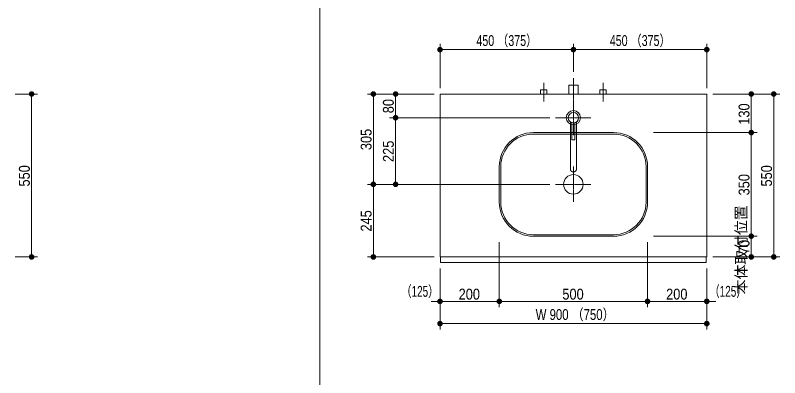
# Model space of a CAD drawing. Units: millimetres, scale not verified. Extents: x -6062 to 6062, y -3045 to 3045.
# Drawn here: x -3950 to -1372, y -778 to 446 of the extents above; entities that cross this region are included whole.
import ezdxf
from ezdxf.enums import TextEntityAlignment as Align

# ---------------------------------------------------------------- set-up
doc = ezdxf.new("R2010")
doc.units = ezdxf.units.MM
doc.header["$LTSCALE"] = 20
doc.linetypes.add('CHAIN1', pattern=[8, 5, -1, 1, -1])
for name, color, linetype, lineweight in [('0-0_1図面枠', 7, 'Continuous', 9), ('0-1_5ボウル・キャビネット', 7, 'Continuous', 9), ('0-2_2寸法-1', 7, 'Continuous', 9), ('0-3_0', 7, 'Continuous', 9), ('0-4_2寸法-2', 7, 'Continuous', 9), ('0-5_4給排水', 7, 'Continuous', 9)]:
    doc.layers.add(name, color=color, linetype=linetype, lineweight=lineweight)
doc.styles.add('ＭＳ Ｐゴシック', font='')
doc.styles.get('ＭＳ Ｐゴシック').set_extended_font_data('MS PGothic')

# ---------------------------------------------------------------- blocks, each defined once
blk = doc.blocks.new('グループ-4')
at = {"layer": '0-0_1図面枠'}
blk.add_line((-22700, 41000), (-22700, -48600), dxfattribs=at)
blk = doc.blocks.new('_Dot')
at = {"layer": '0-3_0'}
for p, q in [((-10, 0), (-20, 0)), ((9.78, 2), (-9.78, 2)), ((7.99, 6), (-7.99, 6)), ((9.16, -3.98), (-9.16, -3.98)), ((6, -7.98), (-6, -7.98))]:
    blk.add_line(p, q, dxfattribs=at)
for points in [[(10, 0), (9.92, 1.25), (9.69, 2.49), (9.3, 3.68), (8.76, 4.82), (8.09, 5.88), (7.29, 6.85), (6.37, 7.71), (5.36, 8.44), (4.26, 9.05), (3.09, 9.51), (1.87, 9.82), (0.63, 9.98), (-0.63, 9.98), (-1.87, 9.82), (-3.09, 9.51), (-4.26, 9.05), (-5.36, 8.44), (-6.37, 7.71), (-7.29, 6.85), (-8.09, 5.88), (-8.76, 4.82), (-9.3, 3.68), (-9.69, 2.49), (-9.92, 1.25), (-10, 0), (0, 0)], [(-10, 0), (-9.92, -1.25), (-9.69, -2.49), (-9.3, -3.68), (-8.76, -4.82), (-8.09, -5.88), (-7.29, -6.85), (-6.37, -7.71), (-5.36, -8.44), (-4.26, -9.05), (-3.09, -9.51), (-1.87, -9.82), (-0.63, -9.98), (0.63, -9.98), (1.87, -9.82), (3.09, -9.51), (4.26, -9.05), (5.36, -8.44), (6.37, -7.71), (7.29, -6.85), (8.09, -5.88), (8.76, -4.82), (9.3, -3.68), (9.69, -2.49), (9.92, -1.25), (10, 0), (0, 0)]]:
    blk.add_lwpolyline(points, close=True, dxfattribs=at)
blk = doc.blocks.new('グループ-49')
at = {"layer": '0-1_5ボウル・キャビネット'}
for p, q in [((-8300, 1000), (-2900, 1000)), ((-8300, 900), (-2900, 900)), ((-10600, -3700), (-10600, -1300)), ((-10500, -3700), (-10500, -1300)), ((-700, -1300), (-700, -3700)), ((-600, -1300), (-600, -3700)), ((-2900, -5900), (-8300, -5900)), ((-2900, -6000), (-8300, -6000))]:
    blk.add_line(p, q, dxfattribs=at)
for centre, radius, start, end in [((-8300, -1300), 2300, 90, 180), ((-8300, -1300), 2200, 90, 180), ((-2900, -1300), 2300, 0, 90), ((-2900, -1300), 2200, 0, 90), ((-8300, -3700), 2300, 180, 270), ((-8300, -3700), 2200, 180, 270), ((-2900, -3700), 2300, 270, 0), ((-2900, -3700), 2200, 270, 0)]:
    blk.add_arc(centre, radius, start, end, dxfattribs=at)
blk = doc.blocks.new('グループ-50')
at = {"layer": '0-1_5ボウル・キャビネット', "linetype": 'CHAIN1'}
for p, q in [((-5600, -1300), (-5600, -3700)), ((-6800, -2500), (-4400, -2500))]:
    blk.add_line(p, q, dxfattribs=at)
at = {"layer": '0-1_5ボウル・キャビネット'}
blk.add_circle((-5600, -2500), 660, dxfattribs=at)
blk = doc.blocks.new('グループ-51')
at = {"layer": '0-1_5ボウル・キャビネット'}
for name in ['グループ-49', 'グループ-50']:
    blk.add_blockref(name, (0, 0), dxfattribs=at)
blk = doc.blocks.new('グループ-62')
at = {"layer": '0-5_4給排水', "linetype": 'CHAIN1'}
for p, q in [((-5600, 3200), (-5600, 800)), ((-5600, 3200), (-5600, 800)), ((-6800, 2000), (-4400, 2000)), ((-6800, 2000), (-4400, 2000))]:
    blk.add_line(p, q, dxfattribs=at)
at = {"layer": '0-5_4給排水'}
for points in [[(-5800, 1712.8), (-5800, -1500), (-5799.2, -1513.8), (-5796.7, -1527.9), (-5792.3, -1542.2), (-5786, -1556.4), (-5777.7, -1570.4), (-5767.4, -1583.8), (-5755.3, -1596.6), (-5741.4, -1608.3), (-5726.1, -1618.9), (-5709.4, -1628.2), (-5691.9, -1636.1), (-5673.6, -1642.5), (-5655, -1647.3), (-5636.4, -1650.7), (-5618, -1652.6), (-5600, -1653.2), (-5582, -1652.6), (-5563.6, -1650.7), (-5545, -1647.3), (-5526.4, -1642.5), (-5508.1, -1636.1), (-5490.6, -1628.2), (-5473.9, -1618.9), (-5458.6, -1608.3), (-5444.7, -1596.6), (-5432.6, -1583.8), (-5422.3, -1570.4), (-5414, -1556.4), (-5407.7, -1542.2), (-5403.3, -1527.9), (-5400.8, -1513.8), (-5400, -1500), (-5400, 1712.8)], [(-5800, 1712.8), (-5800, -1500), (-5799.2, -1513.8), (-5796.7, -1527.9), (-5792.3, -1542.2), (-5786, -1556.4), (-5777.7, -1570.4), (-5767.4, -1583.8), (-5755.3, -1596.6), (-5741.4, -1608.3), (-5726.1, -1618.9), (-5709.4, -1628.2), (-5691.9, -1636.1), (-5673.6, -1642.5), (-5655, -1647.3), (-5636.4, -1650.7), (-5618, -1652.6), (-5600, -1653.2), (-5582, -1652.6), (-5563.6, -1650.7), (-5545, -1647.3), (-5526.4, -1642.5), (-5508.1, -1636.1), (-5490.6, -1628.2), (-5473.9, -1618.9), (-5458.6, -1608.3), (-5444.7, -1596.6), (-5432.6, -1583.8), (-5422.3, -1570.4), (-5414, -1556.4), (-5407.7, -1542.2), (-5403.3, -1527.9), (-5400.8, -1513.8), (-5400, -1500), (-5400, 1712.8)], [(-5700, 1664.6), (-5700, 500), (-5500, 500), (-5500, 1664.6)], [(-5700, 1664.6), (-5700, 500), (-5500, 500), (-5500, 1664.6)]]:
    blk.add_lwpolyline(points, dxfattribs=at)
for radius in [480, 480, 350, 350]:
    blk.add_circle((-5600, 2000), radius, dxfattribs=at)
blk = doc.blocks.new('グループ-75')
at = {"layer": '0-5_4給排水', "linetype": 'CHAIN1'}
blk.add_line((-5600, 3100), (-5600, 4700), dxfattribs=at)
at = {"layer": '0-5_4給排水'}
blk.add_lwpolyline([(-5920, 3600), (-5920, 4200), (-5280, 4200), (-5280, 3600)], dxfattribs=at)
blk = doc.blocks.new('止水栓_平面_W100')
at = {"layer": '0-5_4給排水', "linetype": 'CHAIN1'}
for p, q in [((-2000, -500), (-2000, 780)), ((2000, -500), (2000, 780))]:
    blk.add_line(p, q, dxfattribs=at)
at = {"layer": '0-5_4給排水'}
for points in [[(-2210, 0), (-2210, 280), (-1790, 280), (-1790, 0)], [(1790, 0), (1790, 280), (2210, 280), (2210, 0)]]:
    blk.add_lwpolyline(points, dxfattribs=at)

msp = doc.modelspace()

# ---------------------------------------------------------------- linework, layer by layer
at = {"layer": '0-1_5ボウル・キャビネット'}
for points in [[(-2517.5, 180), (-1617.5, 180), (-1617.5, -370), (-2517.5, -370)], [(-2515.5, -370), (-1619.5, -370), (-1619.5, -388.5), (-2515.5, -388.5)]]:
    msp.add_lwpolyline(points, close=True, dxfattribs=at)
at = {"layer": '0-2_2寸法-1'}
for p, q in [((-2517.5, 200), (-2517.5, 350)), ((-2067.5, 255), (-2067.5, 350)), ((-2067.5, 255), (-2067.5, 350)), ((-1617.5, 200), (-1617.5, 350)), ((-2082.51, 330), (-2502.49, 330)), ((-2052.49, 330), (-1632.51, 330)), ((-3950.5, 180), (-3875.5, 180)), ((-3895.5, -354.99), (-3895.5, 164.99)), ((-2687.5, 180), (-2762.5, 180)), ((-2742.5, -109.99), (-2742.5, 164.99)), ((-2537.5, 180), (-2687.5, 180)), ((-2667.5, 115.01), (-2667.5, 164.99)), ((-1597.5, 180), (-1447.5, 180)), ((-1467.5, 65.01), (-1467.5, 164.99)), ((-1446.5, 180), (-1371.5, 180)), ((-1391.5, -354.99), (-1391.5, 164.99)), ((-2147.5, 100), (-2687.5, 100)), ((-2147.5, 100), (-2687.5, 100)), ((-2667.5, 84.99), (-2667.5, -109.99)), ((-1797.5, 50), (-1447.5, 50)), ((-1597.5, 50), (-1447.5, 50)), ((-1467.5, 34.99), (-1467.5, -284.99)), ((-2687.5, -125), (-2762.5, -125)), ((-2687.5, -125), (-2762.5, -125)), ((-2147.5, -125), (-2687.5, -125)), ((-2742.5, -140.01), (-2742.5, -354.99)), ((-1797.5, -300), (-1447.5, -300)), ((-1597.5, -300), (-1447.5, -300)), ((-2317.5, -320), (-2317.5, -540)), ((-1817.5, -320), (-1817.5, -540)), ((-1467.5, -315.01), (-1467.5, -354.99)), ((-3950.5, -370), (-3875.5, -370)), ((-2537.5, -370), (-2762.5, -370)), ((-1597.5, -370), (-1447.5, -370)), ((-1446.5, -370), (-1371.5, -370)), ((-2517.5, -408.5), (-2517.5, -540)), ((-2317.5, -408.5), (-2317.5, -540)), ((-1817.5, -408.5), (-1817.5, -540)), ((-1617.5, -408.5), (-1617.5, -540)), ((-2517.5, -540), (-2517.5, -615)), ((-2332.51, -520), (-2502.49, -520)), ((-1832.51, -520), (-2302.49, -520)), ((-1802.49, -520), (-1632.51, -520)), ((-1617.5, -540), (-1617.5, -615)), ((-1632.51, -595), (-2502.49, -595))]:
    msp.add_line(p, q, dxfattribs=at)
at = {"layer": '0-4_2寸法-2'}
for p, q in [((-2517.5, -408.5), (-2517.5, -540)), ((-2317.5, -408.5), (-2317.5, -540)), ((-1817.5, -408.5), (-1817.5, -540)), ((-1617.5, -408.5), (-1617.5, -540)), ((-2532.51, -520), (-2547.51, -520)), ((-2317.5, -520), (-2517.5, -520)), ((-2302.49, -520), (-2287.49, -520)), ((-1832.51, -520), (-1847.51, -520)), ((-1817.5, -520), (-1617.5, -520)), ((-1602.49, -520), (-1587.49, -520))]:
    msp.add_line(p, q, dxfattribs=at)

# ---------------------------------------------------------------- block references
at = {"layer": '0-0_1図面枠', "xscale": 0.05, "yscale": 0.05}
msp.add_blockref('グループ-4', (-1787.5, 0), dxfattribs=at)
at = {"layer": '0-1_5ボウル・キャビネット', "xscale": 0.05, "yscale": 0.05}
msp.add_blockref('グループ-51', (-1787.5, 0), dxfattribs=at)
at = {"layer": '0-2_2寸法-1', "xscale": 0.7503418, "yscale": 0.7503418}
for p, rotation in [((-2517.5, 330), 180), ((-2067.5, 330), 180), ((-3895.5, 180), 90), ((-2742.5, 180), 90), ((-2667.5, 180), 90), ((-1467.5, 180), 90), ((-1391.5, 180), 90), ((-2667.5, 100), 270), ((-2667.5, 100), 90), ((-1467.5, 50), 270), ((-1467.5, 50), 90), ((-2742.5, -125), 270), ((-2742.5, -125), 90), ((-2667.5, -125), 270), ((-1467.5, -300), 270), ((-1467.5, -300), 90), ((-3895.5, -370), 270), ((-2742.5, -370), 270), ((-1467.5, -370), 270), ((-1391.5, -370), 270), ((-2517.5, -520), 180), ((-2317.5, -520), 180), ((-1817.5, -520), 180), ((-2517.5, -595), 180)]:
    msp.add_blockref('_Dot', p, dxfattribs=dict(at, rotation=rotation))
for p in [(-2067.5, 330), (-1617.5, 330), (-2317.5, -520), (-1817.5, -520), (-1617.5, -520), (-1617.5, -595)]:
    msp.add_blockref('_Dot', p, dxfattribs=at)
at = {"layer": '0-4_2寸法-2', "xscale": 0.7503418, "yscale": 0.7503418}
for p in [(-2517.5, -520), (-1817.5, -520)]:
    msp.add_blockref('_Dot', p, dxfattribs=at)
at = {"layer": '0-4_2寸法-2', "xscale": 0.7503418, "yscale": 0.7503418, "rotation": 180}
for p in [(-2317.5, -520), (-1617.5, -520)]:
    msp.add_blockref('_Dot', p, dxfattribs=at)
at = {"layer": '0-5_4給排水', "xscale": 0.05, "yscale": 0.05}
for name, p in [('グループ-75', (-1787.5, 0)), ('止水栓_平面_W100', (-2067.5, 180)), ('グループ-62', (-1787.5, 0))]:
    msp.add_blockref(name, p, dxfattribs=at)

# ---------------------------------------------------------------- texts
at = {"layer": '0-2_2寸法-1', "style": 'ＭＳ Ｐゴシック'}
for s, height, width, p in [('450 （375）', 36.66, 0.75, (-2394.71, 331.19)), ('450 （375）', 36.66, 0.75, (-1944.71, 331.19)), ('200', 36.66, 0.9, (-2454.78, -524.96)), ('500', 36.66, 0.9, (-2104.78, -524.96)), ('200', 36.66, 0.9, (-1754.78, -524.96)), ('W 900 （750）', 36.69, 0.8, (-2194.77, -593.81))]:
    msp.add_text(s, height=height, dxfattribs=dict(at, width=width)).set_placement(p, align=Align.BOTTOM_LEFT)
at = {"layer": '0-2_2寸法-1', "style": 'ＭＳ Ｐゴシック', "width": 0.9}
for s, p in [('80', (-2662.54, 115.12)), ('130', (-1462.54, 76.39)), ('305', (-2737.54, -9.39)), ('225', (-2662.44, -49.39)), ('550', (-3890.54, -132.28)), ('550', (-1386.54, -132.28)), ('350', (-1462.54, -162.28)), ('245', (-2737.44, -284.39)), ('70', (-1462.54, -360.37))]:
    msp.add_text(s, height=36.66, rotation=90, dxfattribs=at).set_placement(p, align=Align.BOTTOM_LEFT)
at = {"layer": '0-4_2寸法-2', "style": 'ＭＳ Ｐゴシック'}
msp.add_text('本体取付位置', height=36.66, rotation=90, dxfattribs=at).set_placement((-1472.19, -496.14), align=Align.BOTTOM_LEFT)
at = {"layer": '0-4_2寸法-2', "style": 'ＭＳ Ｐゴシック', "width": 0.7}
for p in [(-2648.57, -515.51), (-1609, -515.51)]:
    msp.add_text('（125）', height=36.66, dxfattribs=at).set_placement(p, align=Align.BOTTOM_LEFT)

doc.saveas('drawing.dxf')
